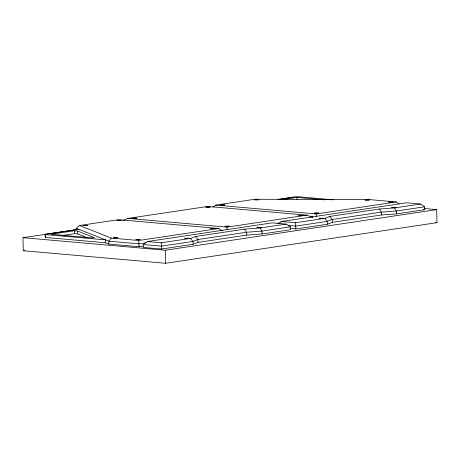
<?xml version="1.0" encoding="UTF-8"?>
<svg xmlns="http://www.w3.org/2000/svg" width="460" height="460" viewBox="0 0 460 460"><rect width="100%" height="100%" fill="white"/><g stroke="black" fill="none" stroke-linecap="round" stroke-linejoin="round"><path stroke-width="0.69" d="M222.352 230.88L218.799 228.505L138.724 240.494L111.354 238.079L108.859 241.189L108.916 244.064L139.018 246.715L143.25 246.083M76.418 229.781L76.389 228.344L79.551 225.498L118.496 219.667L218.799 228.505M143.198 244.536L147.223 241.558L272.176 222.858L286.195 224.095L290.34 226.861L290.404 229.73L262.039 233.979L246.491 235.135L197.984 242.391L193.085 244.294L161.535 249.015L143.255 247.405L143.198 244.536L161.477 246.146L193.027 241.425L197.927 239.522L246.428 232.26L261.976 231.104L290.34 226.861M212.963 207.224L215.838 205.102L254.782 199.272L368.857 199.542L396.221 201.952L399.182 203.929M278.674 223.623L281.549 221.496L406.502 202.791L420.52 204.027L424.666 206.793L424.729 209.668L396.365 213.911L381.386 214.981L332.31 222.329L327.416 224.233L295.86 228.953L290.237 228.459M122.872 220.622L127.891 218.402L207.851 206.436L306.866 215.159L312.61 217.367M147.223 241.558L161.242 242.794L190.411 238.429L195.304 236.526L244.639 229.143L260.188 227.987L286.195 224.095M281.549 221.496L295.567 222.732L324.737 218.362L329.636 216.459L379.552 208.989L394.536 207.92L420.52 204.027M108.916 244.064L105.633 242.765L45.344 237.452L45.229 237.124L45.166 234.255L78.654 229.241M277.978 199.41L295.418 196.799L298.195 196.73L333.655 199.853M424.563 208.535L436.724 209.605L437 222.657L165.634 263.269L23.276 250.729L23 237.676L76.279 229.701M278.737 199.404L293.652 197.167M74.342 230.782L51.077 234.266L92.454 237.912L94.277 237.642L77.694 231.081L74.342 230.782L74.405 233.657L62.416 235.451M283.659 199.456L297.056 197.449L324.162 199.841M23.276 250.729L24.696 250.516M127.891 218.402L226.906 227.131L306.866 215.159M215.838 205.102L316.141 213.94L396.221 201.952M145.86 242.811L138.954 243.846L108.859 241.189L76.389 228.344M277.179 223.347L280.002 222.927M424.666 206.793L396.307 211.042L381.323 212.112L332.252 219.454L327.353 221.358L295.803 226.084L288.069 225.4M23 237.676L165.364 250.217L436.724 209.605M423.321 209.541L424.729 209.668M435.568 222.531L437 222.657M309.971 216.729L312.817 216.976M220.84 230.253L222.985 230.443M74.405 233.657L77.751 233.95L87.038 237.624M45.166 234.255L45.287 234.577L105.57 239.89L105.633 242.765M79.551 225.498L111.354 238.079M329.636 216.459L332.252 219.454L332.31 222.329M324.737 218.362L327.353 221.358L327.416 224.233M195.304 236.526L197.927 239.522L197.984 242.391M190.411 238.429L193.027 241.425L193.085 244.294M260.188 227.987L261.976 231.104L262.039 233.979M244.639 229.143L246.428 232.26L246.491 235.135M394.536 207.92L396.307 211.042L396.365 213.911M379.552 208.989L381.323 212.112L381.386 214.981M226.906 227.131L227.142 229.592M316.141 213.94L316.33 216.62M295.567 222.732L295.86 228.953M161.242 242.794L161.535 249.015M138.724 240.494L139.018 246.715M297.056 197.449L297.097 199.605M165.364 250.217L165.634 263.269M77.694 231.081L77.751 233.95M45.287 234.577L45.344 237.452M83.386 225.469L87.538 225.423L83.386 225.469M116.949 220.351L121.106 220.311L116.949 220.351M113.551 237.797L117.702 237.751L113.551 237.797M132.831 218.241L136.982 218.201L132.831 218.241M135.924 239.666L140.076 239.625L135.924 239.666M205.913 207.178L210.065 207.138L205.913 207.178M184.736 238.286L188.887 238.245L184.736 238.286M220.668 204.907L224.819 204.867L220.668 204.907M210.335 228.637L214.486 228.597L210.335 228.637M225.084 226.222L229.241 226.176L225.084 226.222M254.667 199.812L258.819 199.772L254.667 199.812M256.945 227.487L261.096 227.441L256.945 227.487M298.741 215.337L302.893 215.291L298.741 215.337M314.623 213.095L318.774 213.055L314.623 213.095M319.211 218.293L323.368 218.253L319.211 218.293M365.159 200.031L369.317 199.991L365.159 200.031M388.711 202.141L392.863 202.095L388.711 202.141M391.753 207.437L395.91 207.397L391.753 207.437"/></g></svg>
